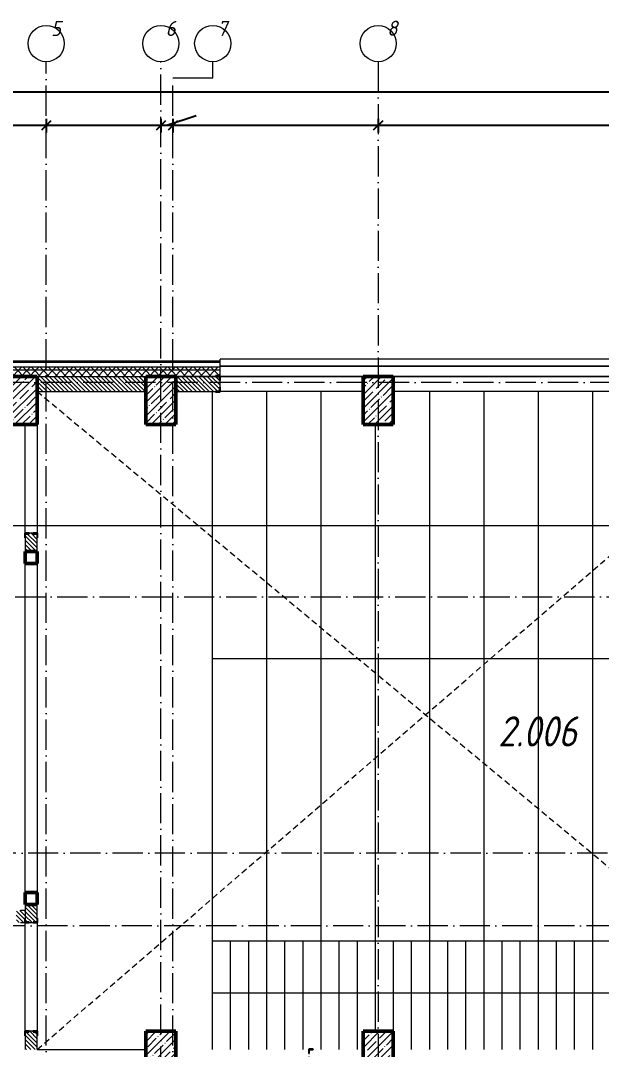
# Model space of a CAD drawing. Header units: millimetres. Extents: x -401725 to 250493, y 305116 to 802890.
# Drawn here: x -8334 to 1291, y 396436 to 413480 of the extents above; entities that cross this region are included whole.
import ezdxf

# ---------------------------------------------------------------- set-up
doc = ezdxf.new("R2010")
doc.units = ezdxf.units.MM
doc.linetypes.add('200_ШТРИХ_ш1п0_6_', pattern=[160, 100, -60])
doc.linetypes.add('50_200_ШТРИХ_1Т_ш5_п1_п1_', pattern=[700, 500, -100, 0, -100])
for name, color, linetype, lineweight in [('A-____-____-DIMS', 7, 'Continuous', 9), ('A-DETL-____-OTLN-3', 7, '200_ШТРИХ_ш1п0_6_', 9), ('A-GENM-____-MCUT', 7, 'Continuous', 25), ('A-GENM-____-OTLN-1', 7, 'Continuous', 25), ('A-GLAZ-____-OTLN', 7, 'Continuous', 9), ('A-WALL-____-MCUT', 7, 'Continuous', 13), ('A-WALL-____-MCUT-1', 7, 'Continuous', 9), ('A-WALL-____-OTLN', 7, 'Continuous', 9), ('A-WALL-____-PATT-1', 7, 'Continuous', 9), ('A-WALL-FNSH-MCUT-1', 7, 'Continuous', 9), ('I-WALL-____-OTLN', 7, 'Continuous', 9), ('S-COLS-____-MCUT', 7, 'Continuous', 50), ('S-COLS-____-OTLN', 7, 'Continuous', 9), ('S-GRID-____-IDEN', 7, 'Continuous', 9), ('S-GRID-____-OTLN', 7, 'Continuous', 9), ('S-GRID-____-OTLN-1', 7, '50_200_ШТРИХ_1Т_ш5_п1_п1_', 9), ('S-STRS-____-OTLN-1', 7, 'Continuous', 9), ('Марки помещений', 7, 'Continuous', 9)]:
    doc.layers.add(name, color=color, linetype=linetype, lineweight=lineweight)
doc.layers.add('G-____-____-SYMB-1', color=9, linetype='Continuous', lineweight=9, true_color=0x808080)
doc.styles.add('ISOCPEUR_I', font='isocpeui.ttf', dxfattribs={"width": 0.9, "height": 2.5})
doc.styles.add('ISOCPEUR_I_2', font='isocpeui.ttf', dxfattribs={"width": 0.85, "height": 2.3})
doc.styles.add('ISOCPEUR_I_9', font='isocpeui.ttf', dxfattribs={"width": 0.9, "height": 250})
doc.dimstyles.new('ISO-2_5_0_9К_БОЛЬШОЙ_ОСИ', dxfattribs={"dimscale": 304.8, "dimtxt": 248.995294, "dimasz": 0.492126, "dimexe": 0.393701, "dimexo": 0, "dimgap": 0, "dimtad": 1, "dimdec": 0, "dimzin": 0, "dimdsep": 46, "dimtxsty": 'ISOCPEUR_I', "dimblk1": 'OBLIQUE', "dimblk2": 'OBLIQUE', "dimsah": 1, "dimcen": 0.09, "dimdle": 0.393701, "dimazin": 0, "dimtfac": 1, "dimtdec": 4, "dimtix": 1, "dimtmove": 0, "dimatfit": 3, "dimfxl": 1, "dimtvp": 1, "dimtolj": 1, "dimtzin": 0, "dimarcsym": 2})
doc.dimstyles.new('ISO-2_5_0_9К_БОЛЬШОЙ_ОСИ_1', dxfattribs={"dimscale": 304.8, "dimtxt": 248.995294, "dimasz": 0.492126, "dimexe": 0.393701, "dimexo": 0, "dimgap": 0, "dimtad": 1, "dimdec": 0, "dimzin": 0, "dimdsep": 46, "dimtxsty": 'ISOCPEUR_I', "dimblk1": 'OBLIQUE', "dimblk2": 'OBLIQUE', "dimsah": 1, "dimcen": 0.09, "dimdle": 0.393701, "dimazin": 0, "dimtfac": 1, "dimtdec": 4, "dimtix": 1, "dimtmove": 1, "dimatfit": 3, "dimfxl": 1, "dimtvp": 1, "dimtolj": 1, "dimtzin": 0, "dimarcsym": 2})
doc.dimstyles.new('ISO-2_5_0_9К_БОЛЬШОЙ_ОСИ_2', dxfattribs={"dimscale": 304.8, "dimtxt": 248.995294, "dimasz": 0.492126, "dimexe": 0.393701, "dimexo": 0, "dimgap": 0, "dimtad": 1, "dimdec": 0, "dimzin": 0, "dimdsep": 46, "dimtxsty": 'ISOCPEUR_I_9', "dimblk1": 'OBLIQUE', "dimblk2": 'OBLIQUE', "dimsah": 1, "dimcen": 0.09, "dimdle": 0.393701, "dimazin": 0, "dimtfac": 1, "dimtdec": 4, "dimtix": 1, "dimtmove": 2, "dimatfit": 3, "dimfxl": 1, "dimtvp": 1, "dimtolj": 1, "dimtzin": 0, "dimarcsym": 2})
pattern_1 = [(45, (-15659.08, 321904.7), (-70.71068, 70.71068), []), (135, (-15659.08, 321904.7), (-70.71068, -70.71068), [])]
pattern_2 = [(135, (-15659.08, 321904.697), (-35.35534, -35.35534), [])]

# ---------------------------------------------------------------- blocks, each defined once
blk = doc.blocks.new('BSC_Колонна _Прямоугольная - 500х800-25984396-АР1_План отверстий 2 этажа в осях 1-64_Ю-ЯЯ')
at = {"layer": 'S-COLS-____-OTLN'}
h = blk.add_hatch(dxfattribs=at)
h.set_pattern_fill('FP_14', color=256, style=0, pattern_type=2)
h.set_pattern_definition([(45, (-9650, -85281.04), (-114.04925, 114.04925), []), (45, (-9535.95, -85281.04), (-114.04925, 114.04925), [201.613, -40.323, 3.353, -36.97])])
h.paths.add_polyline_path([(-250, -400), (250, -400), (250, 400), (-250, 400)], flags=0)
at = {"layer": 'S-COLS-____-MCUT'}
for p, q in [((250, 400), (-250, 400)), ((-250, 400), (-250, -400)), ((250, -400), (250, 400)), ((-250, -400), (250, -400))]:
    blk.add_line(p, q, dxfattribs=at)
blk = doc.blocks.new('BSC_Колонна _Прямоугольная - 500х800-V9-АР1_План отверстий 2 этажа в осях 1-64_Ю-ЯЯ')
at = {"layer": 'S-COLS-____-OTLN'}
h = blk.add_hatch(dxfattribs=at)
h.set_pattern_fill('FP_15', color=256, style=0, pattern_type=2)
h.set_pattern_definition([(45, (-9650, -74431.04), (-114.04925, 114.04925), []), (45, (-9535.95, -74431.04), (-114.04925, 114.04925), [201.613, -40.323, 3.353, -36.97])])
h.paths.add_polyline_path([(-250, -400), (250, -400), (250, 400), (-250, 400)], flags=0)
at = {"layer": 'S-COLS-____-MCUT'}
for p, q in [((250, 400), (-250, 400)), ((-250, 400), (-250, -400)), ((250, -400), (250, 400)), ((-250, -400), (250, -400))]:
    blk.add_line(p, q, dxfattribs=at)
blk = doc.blocks.new('BSC_Колонна _Прямоугольная - 500х800-V63-АР1_План отверстий 2 этажа в осях 1-64_Ю-ЯЯ')
at = {"layer": 'S-COLS-____-OTLN'}
h = blk.add_hatch(dxfattribs=at)
h.set_pattern_fill('FP_74', color=256, style=0, pattern_type=2)
h.set_pattern_definition([(45, (-13250, -85281.04), (-114.04925, 114.04925), []), (45, (-13135.95, -85281.04), (-114.04925, 114.04925), [201.613, -40.323, 3.353, -36.97])])
h.paths.add_polyline_path([(-250, -400), (250, -400), (250, 400), (-250, 400)], flags=0)
at = {"layer": 'S-COLS-____-MCUT'}
for p, q in [((250, 400), (-250, 400)), ((-250, 400), (-250, -400)), ((250, -400), (250, 400)), ((-250, -400), (250, -400))]:
    blk.add_line(p, q, dxfattribs=at)
blk = doc.blocks.new('BSC_Колонна _Прямоугольная - 500х800-V65-АР1_План отверстий 2 этажа в осях 1-64_Ю-ЯЯ')
at = {"layer": 'S-COLS-____-OTLN'}
h = blk.add_hatch(dxfattribs=at)
h.set_pattern_fill('FP_76', color=256, style=0, pattern_type=2)
h.set_pattern_definition([(45, (-13250, -74431.04), (-114.04925, 114.04925), []), (45, (-13135.95, -74431.04), (-114.04925, 114.04925), [201.613, -40.323, 3.353, -36.97])])
h.paths.add_polyline_path([(-250, -400), (250, -400), (250, 400), (-250, 400)], flags=0)
at = {"layer": 'S-COLS-____-MCUT'}
for p, q in [((250, 400), (-250, 400)), ((-250, 400), (-250, -400)), ((250, -400), (250, 400)), ((-250, -400), (250, -400))]:
    blk.add_line(p, q, dxfattribs=at)
blk = doc.blocks.new('BSC_Колонна _Прямоугольная - 500х800-V91-АР1_План отверстий 2 этажа в осях 1-64_Ю-ЯЯ')
at = {"layer": 'S-COLS-____-OTLN'}
h = blk.add_hatch(dxfattribs=at)
h.set_pattern_fill('FP_104', color=256, style=0, pattern_type=2)
h.set_pattern_definition([(45, (-7350, -85281.04), (-114.04925, 114.04925), []), (45, (-7235.95, -85281.04), (-114.04925, 114.04925), [201.613, -40.323, 3.353, -36.97])])
h.paths.add_polyline_path([(-250, -400), (250, -400), (250, 400), (-250, 400)], flags=0)
at = {"layer": 'S-COLS-____-MCUT'}
for p, q in [((250, 400), (-250, 400)), ((-250, 400), (-250, -400)), ((250, -400), (250, 400)), ((-250, -400), (250, -400))]:
    blk.add_line(p, q, dxfattribs=at)
blk = doc.blocks.new('Отлив_СКБ - Отлив витража_120_НВФ-31886523-АР1_План отверстий 2 этажа в осях 1-64_Ю-ЯЯ')
at = {"layer": 'A-GLAZ-____-OTLN'}
for p, q in [((0, 83), (0, 120)), ((9500, 120), (0, 120)), ((0, 2), (9500, 2)), ((9500, 120), (9500, 83)), ((9500, 0), (0, 0))]:
    blk.add_line(p, q, dxfattribs=at)
blk = doc.blocks.new('Фахверк_СКБ_Уголок - 250_2700-27497298-АР1_План отверстий 2 этажа в осях 1-64_Ю-ЯЯ')
at = {"layer": 'A-GENM-____-MCUT'}
for p, q in [((200, 181), (125, 181)), ((125, 181), (125, 106)), ((131, 106), (131, 175)), ((131, 175), (200, 175)), ((200, 175), (200, 181)), ((125, 106), (131, 106)), ((131, -6), (125, -6)), ((125, -6), (125, -81)), ((125, -81), (200, -81)), ((131, -75), (131, -6)), ((200, -75), (131, -75)), ((200, -81), (200, -75))]:
    blk.add_line(p, q, dxfattribs=at)
blk = doc.blocks.new('Фахверк_СКБ_Уголок - 200_3550-28267367-АР1_План отверстий 2 этажа в осях 1-64_Ю-ЯЯ')
at = {"layer": 'A-GENM-____-MCUT'}
for p, q in [((200, 156), (125, 156)), ((125, 156), (125, 81)), ((125, 81), (131, 81)), ((131, 19), (125, 19)), ((125, 19), (125, -56)), ((131, 81), (131, 150)), ((131, 150), (200, 150)), ((131, -50), (131, 19)), ((200, 150), (200, 156)), ((125, -56), (200, -56)), ((200, -50), (131, -50)), ((200, -56), (200, -50))]:
    blk.add_line(p, q, dxfattribs=at)
blk = doc.blocks.new('BSC_Колонна _Прямоугольная1 - 200х200 _металл_-35205626-АР1_План отверстий 2 этажа в осях 1-64_Ю-ЯЯ')
at = {"layer": 'S-COLS-____-MCUT'}
for p, q in [((100, 100), (-100, 100)), ((-100, 100), (-100, -100)), ((100, -100), (100, 100)), ((-100, -100), (100, -100))]:
    blk.add_line(p, q, dxfattribs=at)
blk = doc.blocks.new('Ось сетки - Круг_Ø6_00__ISO-2_5_0_9K_-25732049-АР1_План отверстий 2 этажа в осях 1-64_Ю-ЯЯ')
at = {"layer": 'S-GRID-____-IDEN'}
blk.add_circle((0, 0), 3, dxfattribs=at)
blk = doc.blocks.new('_Oblique')
at = {"color": 0, "linetype": 'ByBlock', "lineweight": -2}
blk.add_line((-0.5, -0.5), (0.5, 0.5), dxfattribs=at)
blk = doc.blocks.new('*D8854')
at = {"layer": 'A-____-____-DIMS', "color": 0, "lineweight": -2, "transparency": 16777216}
for p, q in [((-10209, 411851), (-10209, 411625)), ((-7909, 411851), (-7909, 411625)), ((-10329, 411745), (-7789, 411745))]:
    blk.add_line(p, q, dxfattribs=at)
at = {"layer": 'Defpoints', "color": 0, "transparency": 16777216}
for p in [(-10209, 411851), (-7909, 411851), (-7909, 411745)]:
    blk.add_point(p, dxfattribs=at)
at = {"layer": 'A-____-____-DIMS', "color": 0, "lineweight": -2, "transparency": 16777216, "xscale": 150, "yscale": 150, "zscale": 150, "rotation": 180}
blk.add_blockref('_Oblique', (-10209, 411745), dxfattribs=at)
at = {"layer": 'A-____-____-DIMS', "color": 0, "lineweight": -2, "transparency": 16777216, "xscale": 150, "yscale": 150, "zscale": 150}
blk.add_blockref('_Oblique', (-7909, 411745), dxfattribs=at)
at = {"layer": 'A-____-____-DIMS', "color": 0, "transparency": 16777216, "insert": (-9059, 411746), "char_height": 2.5, "width": 758.48, "attachment_point": 5, "style": 'ISOCPEUR_I'}
blk.add_mtext('\\A1;2300', dxfattribs=at)
blk = doc.blocks.new('*D8855')
at = {"layer": 'A-____-____-DIMS', "color": 0, "lineweight": -2, "transparency": 16777216}
for p, q in [((-7909, 411851), (-7909, 411625)), ((-6009, 411851), (-6009, 411625)), ((-8029, 411745), (-5889, 411745))]:
    blk.add_line(p, q, dxfattribs=at)
at = {"layer": 'Defpoints', "color": 0, "transparency": 16777216}
for p in [(-7909, 411851), (-6009, 411851), (-6009, 411745)]:
    blk.add_point(p, dxfattribs=at)
at = {"layer": 'A-____-____-DIMS', "color": 0, "lineweight": -2, "transparency": 16777216, "xscale": 150, "yscale": 150, "zscale": 150, "rotation": 180}
blk.add_blockref('_Oblique', (-7909, 411745), dxfattribs=at)
at = {"layer": 'A-____-____-DIMS', "color": 0, "lineweight": -2, "transparency": 16777216, "xscale": 150, "yscale": 150, "zscale": 150}
blk.add_blockref('_Oblique', (-6009, 411745), dxfattribs=at)
at = {"layer": 'A-____-____-DIMS', "color": 0, "transparency": 16777216, "insert": (-6959, 411746), "char_height": 2.5, "width": 701.02, "attachment_point": 5, "style": 'ISOCPEUR_I'}
blk.add_mtext('\\A1;1900', dxfattribs=at)
blk = doc.blocks.new('*D8856')
at = {"layer": 'A-____-____-DIMS', "color": 0, "lineweight": -2, "transparency": 16777216}
for p, q in [((-6009, 411851), (-6009, 411625)), ((-5909, 411745), (-5427, 411905)), ((-5809, 411851), (-5809, 411625)), ((-5427, 411905), (-5422, 411905)), ((-6129, 411745), (-5689, 411745))]:
    blk.add_line(p, q, dxfattribs=at)
at = {"layer": 'Defpoints', "color": 0, "transparency": 16777216}
for p in [(-6009, 411851), (-5809, 411851), (-5809, 411745)]:
    blk.add_point(p, dxfattribs=at)
at = {"layer": 'A-____-____-DIMS', "color": 0, "lineweight": -2, "transparency": 16777216, "xscale": 150, "yscale": 150, "zscale": 150, "rotation": 180}
blk.add_blockref('_Oblique', (-6009, 411745), dxfattribs=at)
at = {"layer": 'A-____-____-DIMS', "color": 0, "lineweight": -2, "transparency": 16777216, "xscale": 150, "yscale": 150, "zscale": 150}
blk.add_blockref('_Oblique', (-5809, 411745), dxfattribs=at)
at = {"layer": 'A-____-____-DIMS', "color": 0, "transparency": 16777216, "insert": (-5427, 411908), "char_height": 2.5, "width": 568.86, "attachment_point": 1, "line_spacing_factor": 1.149209, "style": 'ISOCPEUR_I'}
blk.add_mtext('\\A1;200', dxfattribs=at)
blk = doc.blocks.new('*D8857')
at = {"layer": 'A-____-____-DIMS', "color": 0, "lineweight": -2, "transparency": 16777216}
for p, q in [((-5809, 411851), (-5809, 411625)), ((-2409, 411851), (-2409, 411625)), ((-5929, 411745), (-2289, 411745))]:
    blk.add_line(p, q, dxfattribs=at)
at = {"layer": 'Defpoints', "color": 0, "transparency": 16777216}
for p in [(-5809, 411851), (-2409, 411851), (-2409, 411745)]:
    blk.add_point(p, dxfattribs=at)
at = {"layer": 'A-____-____-DIMS', "color": 0, "lineweight": -2, "transparency": 16777216, "xscale": 150, "yscale": 150, "zscale": 150, "rotation": 180}
blk.add_blockref('_Oblique', (-5809, 411745), dxfattribs=at)
at = {"layer": 'A-____-____-DIMS', "color": 0, "lineweight": -2, "transparency": 16777216, "xscale": 150, "yscale": 150, "zscale": 150}
blk.add_blockref('_Oblique', (-2409, 411745), dxfattribs=at)
at = {"layer": 'A-____-____-DIMS', "color": 0, "transparency": 16777216, "insert": (-4109, 411746), "char_height": 2.5, "width": 781.46, "attachment_point": 5, "style": 'ISOCPEUR_I'}
blk.add_mtext('\\A1;3400', dxfattribs=at)
blk = doc.blocks.new('*D8858')
at = {"layer": 'A-____-____-DIMS', "color": 0, "lineweight": -2, "transparency": 16777216}
for p, q in [((-2409, 411851), (-2409, 411625)), ((2291, 411851), (2291, 411625)), ((-2529, 411745), (2411, 411745))]:
    blk.add_line(p, q, dxfattribs=at)
at = {"layer": 'Defpoints', "color": 0, "transparency": 16777216}
for p in [(-2409, 411851), (2291, 411851), (2291, 411745)]:
    blk.add_point(p, dxfattribs=at)
at = {"layer": 'A-____-____-DIMS', "color": 0, "lineweight": -2, "transparency": 16777216, "xscale": 150, "yscale": 150, "zscale": 150, "rotation": 180}
blk.add_blockref('_Oblique', (-2409, 411745), dxfattribs=at)
at = {"layer": 'A-____-____-DIMS', "color": 0, "lineweight": -2, "transparency": 16777216, "xscale": 150, "yscale": 150, "zscale": 150}
blk.add_blockref('_Oblique', (2291, 411745), dxfattribs=at)
at = {"layer": 'A-____-____-DIMS', "color": 0, "transparency": 16777216, "insert": (-59, 411746), "char_height": 2.5, "width": 781.46, "attachment_point": 5, "style": 'ISOCPEUR_I'}
blk.add_mtext('\\A1;4700', dxfattribs=at)
blk = doc.blocks.new('*D8979')
at = {"layer": 'A-____-____-DIMS', "color": 0, "lineweight": -2, "transparency": 16777216}
for p, q in [((-18129, 412297), (33224, 412297)), ((-18009, 412403), (-18009, 412177)), ((85611, 412297), (34103, 412297)), ((85491, 412403), (85491, 412177))]:
    blk.add_line(p, q, dxfattribs=at)
at = {"layer": 'Defpoints', "color": 0, "transparency": 16777216}
for p in [(-18009, 412403), (85491, 412403), (85491, 412297)]:
    blk.add_point(p, dxfattribs=at)
at = {"layer": 'A-____-____-DIMS', "color": 0, "lineweight": -2, "transparency": 16777216, "xscale": 150, "yscale": 150, "zscale": 150, "rotation": 180}
blk.add_blockref('_Oblique', (-18009, 412297), dxfattribs=at)
at = {"layer": 'A-____-____-DIMS', "color": 0, "lineweight": -2, "transparency": 16777216, "xscale": 150, "yscale": 150, "zscale": 150}
blk.add_blockref('_Oblique', (85491, 412297), dxfattribs=at)
at = {"layer": 'A-____-____-DIMS', "color": 0, "transparency": 16777216, "insert": (33124, 412624), "char_height": 250, "width": 1080.26, "attachment_point": 1, "line_spacing_factor": 1.149209, "style": 'ISOCPEUR_I_9'}
blk.add_mtext('\\A1;103500', dxfattribs=at)

msp = doc.modelspace()

# ---------------------------------------------------------------- hatches: boundary and pattern name
at = {"layer": 'A-WALL-____-PATT-1'}
h = msp.add_hatch(dxfattribs=at)
h.set_pattern_fill('FP_3', color=256, style=0, pattern_type=2)
h.set_pattern_definition([(45, (-15659.08, 321904.7), (-85.53659, 85.53659), []), (45, (-15602.06, 321904.7), (-85.53659, 85.53659), [])])
h.paths.add_polyline_path([(8208.4187, 407815.7392), (8208.4187, 407835.7392), (4470.9187, 407835.7392), (4470.9187, 407815.7392), (8186.9966, 407815.7392)], flags=0)
h.paths.add_polyline_path([(-5029.0813, 407815.7392), (-5029.0813, 407835.7392), (-18339.0813, 407835.7392), (-18339.0813, 407815.7392), (-5069.2584, 407815.7392)], flags=0)
h = msp.add_hatch(dxfattribs=at)
h.set_pattern_fill('FP_1', color=256, style=0, pattern_type=2)
h.set_pattern_definition(pattern_1)
h.paths.add_polyline_path([(4470.9187, 407685.7392), (8040.9187, 407685.7392), (8040.9187, 407735.7392), (4470.9187, 407735.7392)], flags=0)
h.paths.add_polyline_path([(-5069.2584, 407685.7392), (-5029.0813, 407685.7392), (-5029.0813, 407735.7392), (-18109.0813, 407735.7392), (-18109.0813, 407685.7392), (-8604.2597, 407685.7392)], flags=0)
h = msp.add_hatch(dxfattribs=at)
h.set_pattern_fill('FP_1', color=256, style=0, pattern_type=2)
h.set_pattern_definition(pattern_1)
h.paths.add_polyline_path([(7340.9187, 407585.7392), (8040.9187, 407585.7392), (8040.9187, 407685.7392), (4470.9187, 407685.7392), (4470.9187, 407591.7392), (4545.9187, 407591.7392), (4545.9187, 407585.7392), (7303.2463, 407585.7392)], flags=0)
h.paths.add_polyline_path([(-5759.0813, 407585.7392), (-5104.0813, 407585.7392), (-5104.0813, 407591.7392), (-5029.0813, 407591.7392), (-5029.0813, 407685.7392), (-18109.0813, 407685.7392), (-18109.0813, 407585.7392), (-6259.0813, 407585.7392)], flags=0)
h = msp.add_hatch(dxfattribs=at)
h.set_pattern_fill('FP_6', color=256, style=0, pattern_type=2)
h.set_pattern_definition(pattern_2)
h.paths.add_polyline_path([(-6259.0813, 407335.7392), (-6259.0813, 407585.7392), (-8059.0813, 407585.7392), (-8059.0813, 407335.7392)], flags=0)
h = msp.add_hatch(dxfattribs=at)
h.set_pattern_fill('FP_6', color=256, style=0, pattern_type=2)
h.set_pattern_definition(pattern_2)
h.paths.add_polyline_path([(-5069.2584, 407335.7392), (-5035.0813, 407335.7392), (-5035.0813, 407404.7392), (-5029.0813, 407404.7392), (-5029.0813, 407516.7392), (-5035.0813, 407516.7392), (-5035.0813, 407585.7392), (-5759.0813, 407585.7392), (-5759.0813, 407335.7392), (-5104.0813, 407335.7392)], flags=0)
h = msp.add_hatch(dxfattribs=at)
h.set_pattern_fill('FP_6', color=256, style=0, pattern_type=2)
h.set_pattern_definition(pattern_2)
h.paths.add_polyline_path([(-8259.0813, 404685.7392), (-8059.0813, 404685.7392), (-8059.0813, 404979.7392), (-8128.0813, 404979.7392), (-8128.0813, 404985.7392), (-8190.0813, 404985.7392), (-8190.0813, 404979.7392), (-8259.0813, 404979.7392), (-8259.0813, 404779.7392)], flags=0)
h = msp.add_hatch(dxfattribs=at)
h.set_pattern_fill('FP_6', color=256, style=0, pattern_type=2)
h.set_pattern_definition(pattern_2)
h.paths.add_polyline_path([(-8139.0813, 396435.7392), (-8059.0813, 396435.7392), (-8059.0813, 396729.7392), (-8128.0813, 396729.7392), (-8128.0813, 396735.7392), (-8190.0813, 396735.7392), (-8190.0813, 396729.7392), (-8259.0813, 396729.7392), (-8259.0813, 396435.7392)], flags=0)
h.paths.add_polyline_path([(-8128.0813, 398535.7392), (-8128.0813, 398541.7392), (-8059.0813, 398541.7392), (-8059.0813, 398835.7392), (-8259.0813, 398835.7392), (-8259.0813, 398541.7392), (-8190.0813, 398541.7392), (-8190.0813, 398535.7392)], flags=0)
h = msp.add_hatch(dxfattribs=at)
h.set_pattern_fill('FP_6', color=256, style=0, pattern_type=2)
h.set_pattern_definition(pattern_2)
h.paths.add_polyline_path([(-8265.0813, 398535.7392), (-8265.0813, 398610.7392), (-8259.0813, 398610.7392), (-8259.0813, 398735.7392), (-8403.0813, 398735.7392), (-8403.0813, 398666.7392), (-8409.0813, 398666.7392), (-8409.0813, 398604.7392), (-8403.0813, 398604.7392), (-8403.0813, 398535.7392), (-8334.0813, 398535.7392)], flags=0)

# ---------------------------------------------------------------- linework, layer by layer
at = {"layer": 'A-DETL-____-OTLN-3'}
for p, q in [((-8059.0813, 396435.7392), (4590.9187, 407335.7392)), ((-8059.0813, 407335.7392), (5040.9187, 396435.7392))]:
    msp.add_line(p, q, dxfattribs=at)
at = {"layer": 'A-WALL-____-MCUT'}
for p, q in [((-5029.0813, 407815.7392), (-18339.0813, 407815.7392)), ((-5029.0813, 407591.7392), (-5029.0813, 407815.7392)), ((-8059.0813, 407585.7392), (-6259.0813, 407585.7392)), ((-5029.0813, 407404.7392), (-5029.0813, 407516.7392)), ((-8059.0813, 407335.7392), (-6259.0813, 407335.7392)), ((-5759.0813, 407335.7392), (-5104.0813, 407335.7392)), ((-8128.0813, 404985.7392), (-8190.0813, 404985.7392)), ((-8259.0813, 404910.7392), (-8259.0813, 404685.7392)), ((-8059.0813, 404685.7392), (-8059.0813, 404910.7392)), ((-8259.0813, 398835.7392), (-8259.0813, 398610.7392)), ((-8059.0813, 398610.7392), (-8059.0813, 398835.7392)), ((-8259.0813, 398735.7392), (-8334.0813, 398735.7392)), ((-8334.0813, 398535.7392), (-8265.0813, 398535.7392)), ((-8190.0813, 398535.7392), (-8128.0813, 398535.7392)), ((-8259.0813, 396660.7392), (-8259.0813, 396435.7392)), ((-8128.0813, 396735.7392), (-8190.0813, 396735.7392)), ((-8059.0813, 396435.7392), (-8059.0813, 396660.7392))]:
    msp.add_line(p, q, dxfattribs=at)
at = {"layer": 'A-WALL-____-MCUT-1'}
for p, q in [((-5029.0813, 407735.7392), (-18109.0813, 407735.7392)), ((-5029.0813, 407685.7392), (-18109.0813, 407685.7392)), ((-5759.0813, 407585.7392), (-5104.0813, 407585.7392)), ((-5104.0813, 407585.7392), (-5759.0813, 407585.7392))]:
    msp.add_line(p, q, dxfattribs=at)
at = {"layer": 'A-WALL-____-OTLN'}
for p, q in [((-2659.0813, 407585.7392), (-5029.0813, 407585.7392)), ((-5029.0813, 407585.7392), (-2659.0813, 407585.7392)), ((2040.9187, 407585.7392), (-2159.0813, 407585.7392)), ((-2159.0813, 407585.7392), (2040.9187, 407585.7392)), ((-2659.0813, 407335.7392), (-5029.0813, 407335.7392)), ((2040.9187, 407335.7392), (-2159.0813, 407335.7392))]:
    msp.add_line(p, q, dxfattribs=at)
at = {"layer": 'A-WALL-FNSH-MCUT-1'}
for p, q in [((-5029.0813, 407835.7392), (-18359.0813, 407835.7392)), ((-5029.0813, 407815.7392), (-5029.0813, 407835.7392))]:
    msp.add_line(p, q, dxfattribs=at)
at = {"layer": 'G-____-____-SYMB-1'}
msp.add_line((-20629.7043, 405113.7498), (88870.1843, 405113.7498), dxfattribs=at)
at = {"layer": 'I-WALL-____-OTLN'}
for p, q in [((-8259.0813, 404985.7392), (-8259.0813, 406785.7392)), ((-8059.0813, 406785.7392), (-8059.0813, 404985.7392)), ((-8259.0813, 399035.7392), (-8259.0813, 404485.7392)), ((-8059.0813, 404485.7392), (-8059.0813, 399035.7392)), ((-8259.0813, 396735.7392), (-8259.0813, 398535.7392)), ((-8059.0813, 398535.7392), (-8059.0813, 396735.7392)), ((-8059.0813, 396435.7392), (-6259.0813, 396435.7392))]:
    msp.add_line(p, q, dxfattribs=at)
at = {"layer": 'S-GRID-____-OTLN'}
for p, q in [((-5149.3588, 412532.9574), (-5149.3588, 412797.5486)), ((-5809.0813, 412532.9574), (-5149.3588, 412532.9574))]:
    msp.add_line(p, q, dxfattribs=at)
at = {"layer": 'S-GRID-____-OTLN-1'}
for p, q in [((-7909.0813, 374796.285), (-7909.0813, 412797.5486)), ((-6009.0813, 374979.2197), (-6009.0813, 412797.5486)), ((-2409.0813, 412797.5486), (-2409.0813, 374796.285)), ((-5809.0813, 374796.285), (-5809.0813, 412532.9574)), ((88415.3253, 407485.7392), (-20327.8515, 407485.7392)), ((-20327.8515, 403935.7392), (88415.3253, 403935.7392)), ((31495.5165, 399685.7392), (-20327.8515, 399685.7392)), ((16945.9187, 398485.7392), (-20327.8515, 398485.7392))]:
    msp.add_line(p, q, dxfattribs=at)
at = {"layer": 'S-STRS-____-OTLN-1'}
for p, q in [((-5159.0813, 407335.7392), (-5159.0813, 398235.7392)), ((-5159.0813, 407335.7392), (-5159.0813, 398235.7392)), ((-4259.0813, 407335.7392), (-4259.0813, 398235.7392)), ((-4259.0813, 407335.7392), (-4259.0813, 398235.7392)), ((-3359.0813, 407335.7392), (-3359.0813, 398235.7392)), ((-3359.0813, 407335.7392), (-3359.0813, 398235.7392)), ((-1559.0813, 407335.7392), (-1559.0813, 398235.7392)), ((-1559.0813, 407335.7392), (-1559.0813, 398235.7392)), ((-659.0813, 407335.7392), (-659.0813, 398235.7392)), ((-659.0813, 407335.7392), (-659.0813, 398235.7392)), ((240.9187, 407335.7392), (240.9187, 398235.7392)), ((240.9187, 407335.7392), (240.9187, 398235.7392)), ((1140.9187, 407335.7392), (1140.9187, 398235.7392)), ((1140.9187, 407335.7392), (1140.9187, 398235.7392)), ((-2459.0813, 406785.7392), (-2459.0813, 398235.7392)), ((-2459.0813, 406785.7392), (-2459.0813, 398235.7392)), ((-5159.0813, 402910.7392), (-4259.0813, 402910.7392)), ((-4259.0813, 402910.7392), (-3359.0813, 402910.7392)), ((-3359.0813, 402910.7392), (-2459.0813, 402910.7392)), ((-2459.0813, 402910.7392), (-1559.0813, 402910.7392)), ((-1559.0813, 402910.7392), (-659.0813, 402910.7392)), ((-659.0813, 402910.7392), (240.9187, 402910.7392)), ((240.9187, 402910.7392), (1140.9187, 402910.7392)), ((1140.9187, 402910.7392), (2040.9187, 402910.7392)), ((-5159.0813, 398235.7392), (-4259.0813, 398235.7392)), ((-5159.0813, 398235.7392), (-5159.0813, 396435.7392)), ((-5159.0813, 398235.7392), (-5159.0813, 396435.7392)), ((-4859.0813, 398235.7392), (-4859.0813, 396435.7392)), ((-4859.0813, 398235.7392), (-4859.0813, 396435.7392)), ((-4559.0813, 398235.7392), (-4259.0813, 398235.7392)), ((-4559.0813, 398235.7392), (-4559.0813, 396435.7392)), ((-4559.0813, 398235.7392), (-4559.0813, 396435.7392)), ((-4259.0813, 398235.7392), (-3359.0813, 398235.7392)), ((-4259.0813, 398235.7392), (-4259.0813, 396435.7392)), ((-4259.0813, 398235.7392), (-4259.0813, 396435.7392)), ((-3959.0813, 398235.7392), (-3959.0813, 396435.7392)), ((-3959.0813, 398235.7392), (-3959.0813, 396435.7392)), ((-3659.0813, 398235.7392), (-3359.0813, 398235.7392)), ((-3659.0813, 398235.7392), (-3659.0813, 396435.7392)), ((-3659.0813, 398235.7392), (-3659.0813, 396435.7392)), ((-3359.0813, 398235.7392), (-2459.0813, 398235.7392)), ((-3359.0813, 398235.7392), (-3359.0813, 396435.7392)), ((-3359.0813, 398235.7392), (-3359.0813, 396435.7392)), ((-3059.0813, 398235.7392), (-3059.0813, 396435.7392)), ((-3059.0813, 398235.7392), (-3059.0813, 396435.7392)), ((-2759.0813, 398235.7392), (-2459.0813, 398235.7392)), ((-2759.0813, 398235.7392), (-2759.0813, 396435.7392)), ((-2759.0813, 398235.7392), (-2759.0813, 396435.7392)), ((-2459.0813, 398235.7392), (-1559.0813, 398235.7392)), ((-2459.0813, 398235.7392), (-2459.0813, 396735.7392)), ((-2459.0813, 398235.7392), (-2459.0813, 396735.7392)), ((-2159.0813, 398235.7392), (-2159.0813, 396735.7392)), ((-2159.0813, 398235.7392), (-2159.0813, 396735.7392)), ((-1859.0813, 398235.7392), (-1559.0813, 398235.7392)), ((-1859.0813, 398235.7392), (-1859.0813, 396435.7392)), ((-1859.0813, 398235.7392), (-1859.0813, 396435.7392)), ((-1559.0813, 398235.7392), (-659.0813, 398235.7392)), ((-1559.0813, 398235.7392), (-1559.0813, 396435.7392)), ((-1559.0813, 398235.7392), (-1559.0813, 396435.7392)), ((-1259.0813, 398235.7392), (-1259.0813, 396435.7392)), ((-1259.0813, 398235.7392), (-1259.0813, 396435.7392)), ((-959.0813, 398235.7392), (-659.0813, 398235.7392)), ((-959.0813, 398235.7392), (-959.0813, 396435.7392)), ((-959.0813, 398235.7392), (-959.0813, 396435.7392)), ((-659.0813, 398235.7392), (240.9187, 398235.7392)), ((-659.0813, 398235.7392), (-659.0813, 396435.7392)), ((-659.0813, 398235.7392), (-659.0813, 396435.7392)), ((-359.0813, 398235.7392), (-359.0813, 396435.7392)), ((-359.0813, 398235.7392), (-359.0813, 396435.7392)), ((-59.0813, 398235.7392), (240.9187, 398235.7392)), ((-59.0813, 398235.7392), (-59.0813, 396435.7392)), ((-59.0813, 398235.7392), (-59.0813, 396435.7392)), ((240.9187, 398235.7392), (1140.9187, 398235.7392)), ((240.9187, 398235.7392), (240.9187, 396435.7392)), ((240.9187, 398235.7392), (240.9187, 396435.7392)), ((540.9187, 398235.7392), (540.9187, 396435.7392)), ((540.9187, 398235.7392), (540.9187, 396435.7392)), ((840.9187, 398235.7392), (1140.9187, 398235.7392)), ((840.9187, 398235.7392), (840.9187, 396435.7392)), ((840.9187, 398235.7392), (840.9187, 396435.7392)), ((1140.9187, 398235.7392), (2040.9187, 398235.7392)), ((1140.9187, 398235.7392), (1140.9187, 396435.7392)), ((1140.9187, 398235.7392), (1140.9187, 396435.7392)), ((-5159.0813, 397375.7392), (-4859.0813, 397375.7392)), ((-4859.0813, 397375.7392), (-4559.0813, 397375.7392)), ((-4559.0813, 397375.7392), (-4259.0813, 397375.7392)), ((-4259.0813, 397375.7392), (-3959.0813, 397375.7392)), ((-3959.0813, 397375.7392), (-3659.0813, 397375.7392)), ((-3659.0813, 397375.7392), (-3359.0813, 397375.7392)), ((-3359.0813, 397375.7392), (-3059.0813, 397375.7392)), ((-3059.0813, 397375.7392), (-2759.0813, 397375.7392)), ((-2759.0813, 397375.7392), (-2459.0813, 397375.7392)), ((-2459.0813, 397375.7392), (-2159.0813, 397375.7392)), ((-2159.0813, 397375.7392), (-1859.0813, 397375.7392)), ((-1859.0813, 397375.7392), (-1559.0813, 397375.7392)), ((-1559.0813, 397375.7392), (-1259.0813, 397375.7392)), ((-1259.0813, 397375.7392), (-959.0813, 397375.7392)), ((-959.0813, 397375.7392), (-659.0813, 397375.7392)), ((-659.0813, 397375.7392), (-359.0813, 397375.7392)), ((-359.0813, 397375.7392), (-59.0813, 397375.7392)), ((-59.0813, 397375.7392), (240.9187, 397375.7392)), ((240.9187, 397375.7392), (540.9187, 397375.7392)), ((540.9187, 397375.7392), (840.9187, 397375.7392)), ((840.9187, 397375.7392), (1140.9187, 397375.7392)), ((1140.9187, 397375.7392), (1440.9187, 397375.7392))]:
    msp.add_line(p, q, dxfattribs=at)

# ---------------------------------------------------------------- block references
at = {"layer": 'A-GENM-____-OTLN-1'}
for name, p, rotation in [('Фахверк_СКБ_Уголок - 250_2700-27497298-АР1_План отверстий 2 этажа в осях 1-64_Ю-ЯЯ', (-4904.0813, 407510.7392), 180), ('Фахверк_СКБ_Уголок - 200_3550-28267367-АР1_План отверстий 2 этажа в осях 1-64_Ю-ЯЯ', (-8209.0813, 405110.7392), 269.9999999999999), ('Фахверк_СКБ_Уголок - 200_3550-28267367-АР1_План отверстий 2 этажа в осях 1-64_Ю-ЯЯ', (-8109.0813, 398410.7392), 89.99999999999991), ('Фахверк_СКБ_Уголок - 200_3550-28267367-АР1_План отверстий 2 этажа в осях 1-64_Ю-ЯЯ', (-8209.0813, 396860.7392), 269.9999999999999)]:
    msp.add_blockref(name, p, dxfattribs=dict(at, rotation=rotation))
msp.add_blockref('Фахверк_СКБ_Уголок - 200_3550-28267367-АР1_План отверстий 2 этажа в осях 1-64_Ю-ЯЯ', (-3684.0813, 396285.7392), dxfattribs=at)
at = {"layer": 'A-GLAZ-____-OTLN'}
msp.add_blockref('Отлив_СКБ - Отлив витража_120_НВФ-31886523-АР1_План отверстий 2 этажа в осях 1-64_Ю-ЯЯ', (-5029.0813, 407752.7392), dxfattribs=at)
at = {"layer": 'S-COLS-____-OTLN'}
for name, p in [('BSC_Колонна _Прямоугольная - 500х800-V91-АР1_План отверстий 2 этажа в осях 1-64_Ю-ЯЯ', (-8309.0813, 407185.7392)), ('BSC_Колонна _Прямоугольная - 500х800-25984396-АР1_План отверстий 2 этажа в осях 1-64_Ю-ЯЯ', (-6009.0813, 407185.7392)), ('BSC_Колонна _Прямоугольная - 500х800-V63-АР1_План отверстий 2 этажа в осях 1-64_Ю-ЯЯ', (-2409.0813, 407185.7392)), ('BSC_Колонна _Прямоугольная - 500х800-V9-АР1_План отверстий 2 этажа в осях 1-64_Ю-ЯЯ', (-6009.0813, 396335.7392)), ('BSC_Колонна _Прямоугольная - 500х800-V65-АР1_План отверстий 2 этажа в осях 1-64_Ю-ЯЯ', (-2409.0813, 396335.7392))]:
    msp.add_blockref(name, p, dxfattribs=at)
at = {"layer": 'S-COLS-____-OTLN', "rotation": 270.0000000000001}
for p in [(-8159.0813, 404585.7392), (-8159.0813, 398935.7392)]:
    msp.add_blockref('BSC_Колонна _Прямоугольная1 - 200х200 _металл_-35205626-АР1_План отверстий 2 этажа в осях 1-64_Ю-ЯЯ', p, dxfattribs=at)
at = {"layer": 'S-GRID-____-IDEN', "xscale": 99.99999999999993, "yscale": 99.99999999999993, "zscale": 99.99999999999993}
for p in [(-7909.0813, 413097.5486), (-6009.0813, 413097.5486), (-5149.3588, 413097.5486)]:
    msp.add_blockref('Ось сетки - Круг_Ø6_00__ISO-2_5_0_9K_-25732049-АР1_План отверстий 2 этажа в осях 1-64_Ю-ЯЯ', p, dxfattribs=at)
at = {"layer": 'S-GRID-____-IDEN', "xscale": 99.99999999999993, "yscale": 99.99999999999993, "zscale": 99.99999999999993, "rotation": 180}
msp.add_blockref('Ось сетки - Круг_Ø6_00__ISO-2_5_0_9K_-25732049-АР1_План отверстий 2 этажа в осях 1-64_Ю-ЯЯ', (-2409.0813, 413097.5486), dxfattribs=at)

# ---------------------------------------------------------------- texts
at = {"layer": 'S-GRID-____-IDEN', "char_height": 250, "width": 202.02525, "attachment_point": 1, "style": 'ISOCPEUR_I_9'}
for s, insert in [('\\fISOCPEUR|b0|i1|c204|p34|;\\W.9;5', (-7829.0945, 413473.5769)), ('\\fISOCPEUR|b0|i1|c204|p34|;\\W.9;6', (-5929.0945, 413473.5769)), ('\\fISOCPEUR|b0|i1|c204|p34|;\\W.9;7', (-5069.372, 413473.5769)), ('\\fISOCPEUR|b0|i1|c204|p34|;\\W.9;8', (-2258.5378, 413478.7359))]:
    msp.add_mtext(s, dxfattribs=dict(at, insert=insert))
at = {"layer": 'Марки помещений', "insert": (-420.2224, 401954.1416), "char_height": 500, "width": 785.65375, "attachment_point": 1, "style": 'ISOCPEUR_I_2'}
msp.add_mtext('2.006', dxfattribs=at)

# ---------------------------------------------------------------- dimensions: what is measured, and where the dimension line sits
at = {"layer": 'A-____-____-DIMS'}
for base, p1, p2, dimstyle, override, picture, middle in [((85490.9187, 412297.3658), (-18009.0813, 412403.4318), (85490.9187, 412403.4318), 'ISO-2_5_0_9К_БОЛЬШОЙ_ОСИ_2', {"dimpost": '<>', "dimfxl": 103500}, '*D8979', (33663.769, 412457.313)), ((-5809.0813, 411745.1465), (-6009.0813, 411851.2125), (-5809.0813, 411851.2125), 'ISO-2_5_0_9К_БОЛЬШОЙ_ОСИ_1', {"dimpost": '<>', "dimfxl": 200}, '*D8856', (-5426.6371, 411905.0938))]:
    dim = msp.add_linear_dim(base=base, p1=p1, p2=p2, dimstyle=dimstyle, override=override, dxfattribs=at)
    dim.commit()
    dim.dimension.update_dxf_attribs({"geometry": picture, "text_midpoint": middle, "dimtype": 160})
for base, p1, p2, override, picture, middle in [((-7909.0813, 411745.1465), (-10209.0813, 411851.2125), (-7909.0813, 411851.2125), {"dimpost": '<>', "dimfxl": 2300}, '*D8854', (-9059.0813, 411746.3965)), ((-6009.0813, 411745.1465), (-7909.0813, 411851.2125), (-6009.0813, 411851.2125), {"dimpost": '<>', "dimfxl": 1900}, '*D8855', (-6959.0813, 411746.3965)), ((-2409.0813, 411745.1465), (-5809.0813, 411851.2125), (-2409.0813, 411851.2125), {"dimpost": '<>', "dimfxl": 3400}, '*D8857', (-4109.0813, 411746.3965)), ((2290.9187, 411745.1465), (-2409.0813, 411851.2125), (2290.9187, 411851.2125), {"dimpost": '<>', "dimfxl": 4700}, '*D8858', (-59.0813, 411746.4126))]:
    dim = msp.add_linear_dim(base=base, p1=p1, p2=p2, dimstyle='ISO-2_5_0_9К_БОЛЬШОЙ_ОСИ', override=override, dxfattribs=at)
    dim.commit()
    dim.dimension.update_dxf_attribs({"geometry": picture, "text_midpoint": middle})

doc.saveas('drawing.dxf')
